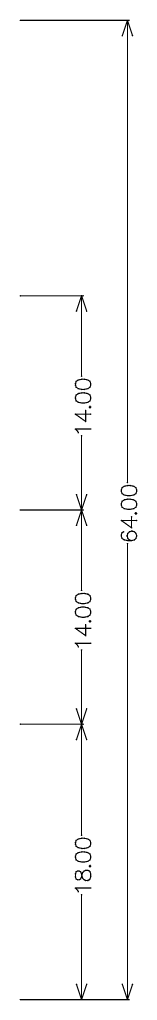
# Model space of a CAD drawing. Extents: x 0 to 200, y 0 to 200.
# Drawn here: x 149 to 156.7, y 46 to 110.1 of the extents above; entities that cross this region are included whole.
import ezdxf

# ---------------------------------------------------------------- set-up
doc = ezdxf.new("R2010")
doc.units = 0
doc.layers.get('0').update_dxf_attribs({"linetype": 'CONTINUOUS'})
doc.layers.add('gm2', color=1, linetype='CONTINUOUS')

# ---------------------------------------------------------------- blocks, each defined once
blk = doc.blocks.new('D10')
at = {"const_width": 0.05}
blk.add_lwpolyline([(-0.025, 0, 1), (0.025, 0, 1)], format="xyb", close=True, dxfattribs=at)

msp = doc.modelspace()

# ---------------------------------------------------------------- linework, layer by layer
at = {"layer": 'gm2', "color": 1, "const_width": 0.0762}
for points in [[(156.100322, 110.00022), (149.000298, 110.00022)], [(156.000312, 110.00022), (155.666981, 109.000218)], [(156.000312, 79.79977), (156.000312, 110.00022)], [(156.000312, 110.00022), (156.333643, 109.000218)], [(149.000298, 92.000184), (153.100316, 92.000184)], [(152.666975, 91.000182), (153.000306, 92.000184)], [(153.000306, 92.000184), (153.333637, 91.000182)], [(153.000306, 92.000184), (153.000306, 86.747413)], [(152.790846, 86.499803), (152.648025, 86.404593)], [(153.028896, 86.547413), (152.790846, 86.499803)], [(153.171726, 86.547413), (153.028896, 86.547413)], [(153.409757, 86.499803), (153.171726, 86.547413)], [(153.552587, 86.404593), (153.409757, 86.499803)], [(152.648025, 86.404593), (152.600415, 86.261763)], [(152.600415, 86.261763), (152.600415, 86.166542)], [(152.600415, 86.166542), (152.648025, 86.023722)], [(152.648025, 86.023722), (152.790846, 85.928502)], [(152.790846, 85.928502), (153.028896, 85.880892)], [(153.028896, 85.880892), (153.171726, 85.880892)], [(153.171726, 85.880892), (153.409757, 85.928502)], [(153.409757, 85.928502), (153.552587, 86.023722)], [(153.600187, 86.261763), (153.552587, 86.404593)], [(153.552587, 86.023722), (153.600187, 86.166542)], [(153.600187, 86.166542), (153.600187, 86.261763)], [(152.648025, 85.514301), (152.600415, 85.371471)], [(152.600415, 85.371471), (152.600415, 85.276261)], [(152.600415, 85.276261), (152.648025, 85.13343)], [(152.790846, 85.609521), (152.648025, 85.514301)], [(153.028896, 85.657131), (152.790846, 85.609521)], [(153.171726, 85.657131), (153.028896, 85.657131)], [(153.409757, 85.609521), (153.171726, 85.657131)], [(153.552587, 85.514301), (153.409757, 85.609521)], [(153.600187, 85.371471), (153.552587, 85.514301)], [(153.552587, 85.13343), (153.600187, 85.276261)], [(153.600187, 85.276261), (153.600187, 85.371471)], [(152.648025, 85.13343), (152.790846, 85.03821)], [(152.790846, 85.03821), (153.028896, 84.9906)], [(153.028896, 84.9906), (153.171726, 84.9906)], [(153.171726, 84.9906), (153.409757, 85.03821)], [(153.409757, 85.03821), (153.552587, 85.13343)], [(153.552587, 84.7716), (153.504987, 84.723999)], [(153.504987, 84.723999), (153.552587, 84.676389)], [(153.600187, 84.723999), (153.552587, 84.7716)], [(153.552587, 84.676389), (153.600187, 84.723999)], [(153.266937, 83.786098), (152.600415, 84.262189)], [(152.600415, 84.262189), (153.600187, 84.262189)], [(153.266937, 84.500229), (153.266937, 83.786098)], [(153.600187, 83.290967), (152.600415, 83.290967)], [(152.600415, 83.290967), (152.743245, 83.148136)], [(152.743245, 83.148136), (152.790846, 83.052916)], [(153.000306, 82.852926), (153.000306, 78.000156)], [(155.648031, 79.456949), (155.600421, 79.314119)], [(155.790852, 79.552159), (155.648031, 79.456949)], [(156.028902, 79.599769), (155.790852, 79.552159)], [(156.171732, 79.599769), (156.028902, 79.599769)], [(156.409763, 79.552159), (156.171732, 79.599769)], [(156.552593, 79.456949), (156.409763, 79.552159)], [(156.600193, 79.314119), (156.552593, 79.456949)], [(152.666975, 79.000158), (153.000306, 78.000156)], [(153.000306, 78.000156), (153.333637, 79.000158)], [(155.600421, 79.314119), (155.600421, 79.218898)], [(155.600421, 79.218898), (155.648031, 79.076078)], [(155.648031, 79.076078), (155.790852, 78.980858)], [(155.790852, 78.980858), (156.028902, 78.933248)], [(156.028902, 78.933248), (156.171732, 78.933248)], [(156.171732, 78.933248), (156.409763, 78.980858)], [(156.409763, 78.980858), (156.552593, 79.076078)], [(156.552593, 79.076078), (156.600193, 79.218898)], [(156.600193, 79.218898), (156.600193, 79.314119)], [(155.648031, 78.566657), (155.600421, 78.423837)], [(155.600421, 78.423837), (155.600421, 78.328617)], [(155.600421, 78.328617), (155.648031, 78.185786)], [(155.790852, 78.661877), (155.648031, 78.566657)], [(155.648031, 78.185786), (155.790852, 78.090576)], [(156.028902, 78.709487), (155.790852, 78.661877)], [(156.171732, 78.709487), (156.028902, 78.709487)], [(156.409763, 78.661877), (156.171732, 78.709487)], [(156.552593, 78.566657), (156.409763, 78.661877)], [(156.409763, 78.090576), (156.552593, 78.185786)], [(156.600193, 78.423837), (156.552593, 78.566657)], [(156.552593, 78.185786), (156.600193, 78.328617)], [(156.600193, 78.328617), (156.600193, 78.423837)], [(149.000298, 78.000156), (153.100316, 78.000156)], [(153.100316, 78.000156), (149.000298, 78.000156)], [(152.666975, 77.000154), (153.000306, 78.000156)], [(153.000306, 78.000156), (153.333637, 77.000154)], [(153.000306, 78.000156), (153.000306, 72.747385)], [(155.790852, 78.090576), (156.028902, 78.042966)], [(156.028902, 78.042966), (156.171732, 78.042966)], [(156.171732, 78.042966), (156.409763, 78.090576)], [(156.266943, 76.838454), (156.266943, 77.552595)], [(156.552593, 77.823956), (156.504993, 77.776356)], [(156.504993, 77.776356), (156.552593, 77.728745)], [(156.600193, 77.776356), (156.552593, 77.823956)], [(156.552593, 77.728745), (156.600193, 77.776356)], [(155.600421, 77.314545), (156.266943, 76.838454)], [(156.600193, 77.314545), (155.600421, 77.314545)], [(155.600421, 76.381413), (155.648031, 76.524233)], [(155.600421, 76.286193), (155.600421, 76.381413)], [(155.648031, 76.143362), (155.600421, 76.286193)], [(155.648031, 76.524233), (155.743251, 76.571843)], [(156.028902, 76.476633), (155.981302, 76.333803)], [(155.981302, 76.333803), (155.981302, 76.286193)], [(155.981302, 76.286193), (156.028902, 76.143362)], [(156.124102, 76.571843), (156.028902, 76.476633)], [(156.266943, 76.619453), (156.124102, 76.571843)], [(156.314553, 76.619453), (156.266943, 76.619453)], [(156.457393, 76.571843), (156.314553, 76.619453)], [(156.552593, 76.476633), (156.457393, 76.571843)], [(156.600193, 76.333803), (156.552593, 76.476633)], [(156.552593, 76.143362), (156.600193, 76.286193)], [(156.600193, 76.286193), (156.600193, 76.333803)], [(155.790852, 76.048152), (155.648031, 76.143362)], [(156.028902, 76.000542), (155.790852, 76.048152)], [(156.000312, 75.800542), (156.000312, 46.000092)], [(156.028902, 76.143362), (156.124102, 76.048152)], [(156.028902, 76.000542), (156.266943, 76.000542)], [(156.124102, 76.048152), (156.266943, 76.000542)], [(156.266943, 76.000542), (156.457393, 76.048152)], [(156.457393, 76.048152), (156.552593, 76.143362)], [(152.648025, 72.404565), (152.600415, 72.261735)], [(152.790846, 72.499775), (152.648025, 72.404565)], [(153.028896, 72.547385), (152.790846, 72.499775)], [(153.171726, 72.547385), (153.028896, 72.547385)], [(153.409757, 72.499775), (153.171726, 72.547385)], [(153.552587, 72.404565), (153.409757, 72.499775)], [(153.600187, 72.261735), (153.552587, 72.404565)], [(152.600415, 72.261735), (152.600415, 72.166514)], [(152.600415, 72.166514), (152.648025, 72.023694)], [(152.648025, 72.023694), (152.790846, 71.928474)], [(152.790846, 71.928474), (153.028896, 71.880864)], [(153.028896, 71.880864), (153.171726, 71.880864)], [(153.171726, 71.880864), (153.409757, 71.928474)], [(153.409757, 71.928474), (153.552587, 72.023694)], [(153.552587, 72.023694), (153.600187, 72.166514)], [(153.600187, 72.166514), (153.600187, 72.261735)], [(152.648025, 71.514273), (152.600415, 71.371453)], [(152.600415, 71.371453), (152.600415, 71.276233)], [(152.600415, 71.276233), (152.648025, 71.133402)], [(152.790846, 71.609493), (152.648025, 71.514273)], [(152.648025, 71.133402), (152.790846, 71.038182)], [(153.028896, 71.657103), (152.790846, 71.609493)], [(153.171726, 71.657103), (153.028896, 71.657103)], [(153.409757, 71.609493), (153.171726, 71.657103)], [(153.552587, 71.514273), (153.409757, 71.609493)], [(153.409757, 71.038182), (153.552587, 71.133402)], [(153.600187, 71.371453), (153.552587, 71.514273)], [(153.552587, 71.133402), (153.600187, 71.276233)], [(153.600187, 71.276233), (153.600187, 71.371453)], [(152.790846, 71.038182), (153.028896, 70.990572)], [(153.028896, 70.990572), (153.171726, 70.990572)], [(153.171726, 70.990572), (153.409757, 71.038182)], [(153.266937, 69.78607), (153.266937, 70.500201)], [(153.552587, 70.771572), (153.504987, 70.723971)], [(153.504987, 70.723971), (153.552587, 70.676361)], [(153.600187, 70.723971), (153.552587, 70.771572)], [(153.552587, 70.676361), (153.600187, 70.723971)], [(153.600187, 70.262161), (152.600415, 70.262161)], [(152.600415, 70.262161), (153.266937, 69.78607)], [(152.743245, 69.148108), (152.600415, 69.290939)], [(152.600415, 69.290939), (153.600187, 69.290939)], [(152.790846, 69.052888), (152.743245, 69.148108)], [(153.000306, 64.000128), (153.000306, 68.852898)], [(152.666975, 65.00013), (153.000306, 64.000128)], [(153.000306, 64.000128), (153.333637, 65.00013)], [(153.100316, 64.000128), (149.000298, 64.000128)], [(149.000298, 64.000128), (153.100316, 64.000128)], [(152.666975, 63.000126), (153.000306, 64.000128)], [(153.000306, 56.747353), (153.000306, 64.000128)], [(153.000306, 64.000128), (153.333637, 63.000126)], [(152.648025, 56.404533), (152.600415, 56.261703)], [(152.790846, 56.499753), (152.648025, 56.404533)], [(153.028896, 56.547363), (152.790846, 56.499753)], [(153.171726, 56.547363), (153.028896, 56.547363)], [(153.409757, 56.499753), (153.171726, 56.547363)], [(153.552587, 56.404533), (153.409757, 56.499753)], [(153.600187, 56.261703), (153.552587, 56.404533)], [(152.600415, 56.261703), (152.600415, 56.166482)], [(152.600415, 56.166482), (152.648025, 56.023662)], [(152.648025, 56.023662), (152.790846, 55.928442)], [(152.790846, 55.928442), (153.028896, 55.880832)], [(153.028896, 55.880832), (153.171726, 55.880832)], [(153.171726, 55.880832), (153.409757, 55.928442)], [(153.409757, 55.928442), (153.552587, 56.023662)], [(153.552587, 56.023662), (153.600187, 56.166482)], [(153.600187, 56.166482), (153.600187, 56.261703)], [(152.648025, 55.514241), (152.600415, 55.371421)], [(152.600415, 55.371421), (152.600415, 55.276201)], [(152.600415, 55.276201), (152.648025, 55.13337)], [(152.790846, 55.609461), (152.648025, 55.514241)], [(152.648025, 55.13337), (152.790846, 55.03816)], [(153.028896, 55.657071), (152.790846, 55.609461)], [(153.171726, 55.657071), (153.028896, 55.657071)], [(153.409757, 55.609461), (153.171726, 55.657071)], [(153.552587, 55.514241), (153.409757, 55.609461)], [(153.409757, 55.03816), (153.552587, 55.13337)], [(153.600187, 55.371421), (153.552587, 55.514241)], [(153.552587, 55.13337), (153.600187, 55.276201)], [(153.600187, 55.276201), (153.600187, 55.371421)], [(152.790846, 55.03816), (153.028896, 54.99055)], [(153.028896, 54.99055), (153.171726, 54.99055)], [(153.171726, 54.99055), (153.409757, 55.03816)], [(153.171726, 54.404959), (153.266937, 54.452569)], [(153.266937, 54.452569), (153.409757, 54.452569)], [(153.409757, 54.452569), (153.504987, 54.404959)], [(153.552587, 54.77154), (153.504987, 54.723939)], [(153.504987, 54.723939), (153.552587, 54.676329)], [(153.600187, 54.723939), (153.552587, 54.77154)], [(153.552587, 54.676329), (153.600187, 54.723939)], [(152.648025, 54.357349), (152.600415, 54.214518)], [(152.600415, 54.214518), (152.600415, 54.024088)], [(152.600415, 54.024088), (152.648025, 53.881258)], [(152.743245, 54.404959), (152.648025, 54.357349)], [(152.648025, 53.881258), (152.743245, 53.833648)], [(152.838456, 54.404959), (152.743245, 54.404959)], [(152.743245, 53.833648), (152.838456, 53.833648)], [(152.933666, 54.357349), (152.838456, 54.404959)], [(152.838456, 53.833648), (152.933666, 53.881258)], [(152.981296, 54.262129), (152.933666, 54.357349)], [(152.933666, 53.881258), (152.981296, 53.976478)], [(153.028896, 54.071698), (152.981296, 54.262129)], [(152.981296, 53.976478), (153.028896, 54.166908)], [(153.028896, 54.166908), (153.076506, 54.309739)], [(153.076506, 53.928868), (153.028896, 54.071698)], [(153.076506, 54.309739), (153.171726, 54.404959)], [(153.171726, 53.833648), (153.076506, 53.928868)], [(153.266937, 53.786038), (153.171726, 53.833648)], [(153.504987, 53.833648), (153.409757, 53.786038)], [(153.504987, 54.404959), (153.552587, 54.357349)], [(153.552587, 53.881258), (153.504987, 53.833648)], [(153.552587, 54.357349), (153.600187, 54.214518)], [(153.600187, 54.024088), (153.552587, 53.881258)], [(153.600187, 54.214518), (153.600187, 54.024088)], [(152.743245, 53.148076), (152.600415, 53.290907)], [(152.600415, 53.290907), (153.600187, 53.290907)], [(153.409757, 53.786038), (153.266937, 53.786038)], [(152.790846, 53.052866), (152.743245, 53.148076)], [(153.000306, 46.000092), (153.000306, 52.852866)], [(152.666975, 47.000094), (153.000306, 46.000092)], [(153.000306, 46.000092), (153.333637, 47.000094)], [(156.000312, 46.000092), (155.666981, 47.000094)], [(156.000312, 46.000092), (156.333643, 47.000094)], [(156.100322, 46.000092), (149.000298, 46.000092)], [(149.000298, 46.000092), (153.100316, 46.000092)]]:
    msp.add_lwpolyline(points, dxfattribs=at)

# ---------------------------------------------------------------- block references
at = {"layer": 'gm2'}
for p in [(149.000298, 110.00022), (156.000312, 110.00022), (156.000312, 110.00022), (156.100322, 110.00022), (155.666981, 109.000218), (156.333643, 109.000218), (149.000298, 92.000184), (153.000306, 92.000184), (153.000306, 92.000184), (153.100316, 92.000184), (152.666975, 91.000182), (153.333637, 91.000182), (152.790846, 86.499803), (153.000306, 86.747413), (153.028896, 86.547413), (153.028896, 86.547413), (153.171726, 86.547413), (153.409757, 86.499803), (152.600415, 86.261763), (152.600415, 86.166542), (152.648025, 86.404593), (152.648025, 86.023722), (152.790846, 85.928502), (153.028896, 85.880892), (153.171726, 85.880892), (153.409757, 85.928502), (153.552587, 86.404593), (153.552587, 86.023722), (153.600187, 86.261763), (153.600187, 86.166542), (152.600415, 85.371471), (152.600415, 85.276261), (152.648025, 85.514301), (152.790846, 85.609521), (153.028896, 85.657131), (153.028896, 85.657131), (153.171726, 85.657131), (153.409757, 85.609521), (153.552587, 85.514301), (153.600187, 85.371471), (153.600187, 85.276261), (152.648025, 85.13343), (152.790846, 85.03821), (153.028896, 84.9906), (153.171726, 84.9906), (153.409757, 85.03821), (153.504987, 84.723999), (153.552587, 85.13343), (153.552587, 84.7716), (153.552587, 84.676389), (153.552587, 84.676389), (153.600187, 84.723999), (152.600415, 84.262189), (153.266937, 84.500229), (153.600187, 84.262189), (152.600415, 83.290967), (153.266937, 83.786098), (153.600187, 83.290967), (152.743245, 83.148136), (152.790846, 83.052916), (153.000306, 82.852926), (155.648031, 79.456949), (155.790852, 79.552159), (156.000312, 79.79977), (156.028902, 79.599769), (156.171732, 79.599769), (156.409763, 79.552159), (156.552593, 79.456949), (152.666975, 79.000158), (153.333637, 79.000158), (155.600421, 79.314119), (155.600421, 79.218898), (155.648031, 79.076078), (155.648031, 79.076078), (155.790852, 78.980858), (156.028902, 78.933248), (156.171732, 78.933248), (156.409763, 78.980858), (156.552593, 79.076078), (156.600193, 79.314119), (156.600193, 79.218898), (155.600421, 78.423837), (155.600421, 78.328617), (155.648031, 78.566657), (155.648031, 78.185786), (155.648031, 78.185786), (155.790852, 78.661877), (156.028902, 78.709487), (156.171732, 78.709487), (156.409763, 78.661877), (156.552593, 78.566657), (156.552593, 78.185786), (156.600193, 78.423837), (156.600193, 78.328617), (149.000298, 78.000156), (149.000298, 78.000156), (153.000306, 78.000156), (153.000306, 78.000156), (153.000306, 78.000156), (153.000306, 78.000156), (153.100316, 78.000156), (153.100316, 78.000156), (155.790852, 78.090576), (156.028902, 78.042966), (156.171732, 78.042966), (156.266943, 77.552595), (156.409763, 78.090576), (156.504993, 77.776356), (156.552593, 77.823956), (156.552593, 77.728745), (156.552593, 77.728745), (156.600193, 77.776356), (152.666975, 77.000154), (153.333637, 77.000154), (155.600421, 77.314545), (155.600421, 77.314545), (156.600193, 77.314545), (155.600421, 76.381413), (155.600421, 76.286193), (155.648031, 76.524233), (155.743251, 76.571843), (155.981302, 76.333803), (155.981302, 76.286193), (156.028902, 76.476633), (156.124102, 76.571843), (156.266943, 76.838454), (156.266943, 76.619453), (156.314553, 76.619453), (156.457393, 76.571843), (156.552593, 76.476633), (156.600193, 76.333803), (156.600193, 76.286193), (155.648031, 76.143362), (155.790852, 76.048152), (156.000312, 75.800542), (156.028902, 76.143362), (156.028902, 76.000542), (156.028902, 76.000542), (156.124102, 76.048152), (156.266943, 76.000542), (156.266943, 76.000542), (156.457393, 76.048152), (156.552593, 76.143362), (152.648025, 72.404565), (152.790846, 72.499775), (153.000306, 72.747385), (153.028896, 72.547385), (153.028896, 72.547385), (153.171726, 72.547385), (153.409757, 72.499775), (153.552587, 72.404565), (152.600415, 72.261735), (152.600415, 72.166514), (152.648025, 72.023694), (152.790846, 71.928474), (153.028896, 71.880864), (153.171726, 71.880864), (153.409757, 71.928474), (153.552587, 72.023694), (153.600187, 72.261735), (153.600187, 72.166514), (152.600415, 71.371453), (152.600415, 71.276233), (152.648025, 71.514273), (152.648025, 71.133402), (152.790846, 71.609493), (153.028896, 71.657103), (153.171726, 71.657103), (153.409757, 71.609493), (153.552587, 71.514273), (153.552587, 71.133402), (153.552587, 71.133402), (153.600187, 71.371453), (153.600187, 71.276233), (152.790846, 71.038182), (153.028896, 70.990572), (153.171726, 70.990572), (153.266937, 70.500201), (153.409757, 71.038182), (153.504987, 70.723971), (153.552587, 70.771572), (153.552587, 70.676361), (153.552587, 70.676361), (153.600187, 70.723971), (152.600415, 70.262161), (153.600187, 70.262161), (152.600415, 69.290939), (153.266937, 69.78607), (153.266937, 69.78607), (153.600187, 69.290939), (152.743245, 69.148108), (152.790846, 69.052888), (153.000306, 68.852898), (152.666975, 65.00013), (153.333637, 65.00013), (149.000298, 64.000128), (149.000298, 64.000128), (153.000306, 64.000128), (153.000306, 64.000128), (153.000306, 64.000128), (153.000306, 64.000128), (153.100316, 64.000128), (153.100316, 64.000128), (152.666975, 63.000126), (153.333637, 63.000126), (152.648025, 56.404533), (152.790846, 56.499753), (153.000306, 56.747353), (153.028896, 56.547363), (153.171726, 56.547363), (153.409757, 56.499753), (153.552587, 56.404533), (152.600415, 56.261703), (152.600415, 56.166482), (152.648025, 56.023662), (152.790846, 55.928442), (153.028896, 55.880832), (153.171726, 55.880832), (153.409757, 55.928442), (153.409757, 55.928442), (153.552587, 56.023662), (153.600187, 56.261703), (153.600187, 56.166482), (152.600415, 55.371421), (152.600415, 55.276201), (152.648025, 55.514241), (152.648025, 55.13337), (152.790846, 55.609461), (153.028896, 55.657071), (153.171726, 55.657071), (153.409757, 55.609461), (153.552587, 55.514241), (153.552587, 55.13337), (153.552587, 55.13337), (153.600187, 55.371421), (153.600187, 55.276201), (152.790846, 55.03816), (153.028896, 54.99055), (153.171726, 54.99055), (153.266937, 54.452569), (153.409757, 55.03816), (153.409757, 54.452569), (153.504987, 54.723939), (153.552587, 54.77154), (153.552587, 54.676329), (153.552587, 54.676329), (153.600187, 54.723939), (152.600415, 54.214518), (152.600415, 54.024088), (152.648025, 54.357349), (152.648025, 53.881258), (152.743245, 54.404959), (152.743245, 53.833648), (152.838456, 54.404959), (152.838456, 53.833648), (152.933666, 54.357349), (152.933666, 53.881258), (152.981296, 54.262129), (152.981296, 53.976478), (153.028896, 54.166908), (153.028896, 54.071698), (153.076506, 54.309739), (153.076506, 53.928868), (153.171726, 54.404959), (153.171726, 53.833648), (153.504987, 54.404959), (153.504987, 53.833648), (153.552587, 54.357349), (153.552587, 53.881258), (153.552587, 53.881258), (153.600187, 54.214518), (153.600187, 54.024088), (152.600415, 53.290907), (153.266937, 53.786038), (153.409757, 53.786038), (153.600187, 53.290907), (152.743245, 53.148076), (152.790846, 53.052866), (153.000306, 52.852866), (152.666975, 47.000094), (153.333637, 47.000094), (155.666981, 47.000094), (156.333643, 47.000094), (149.000298, 46.000092), (153.000306, 46.000092), (153.000306, 46.000092), (153.100316, 46.000092), (156.000312, 46.000092), (156.000312, 46.000092), (156.100322, 46.000092)]:
    msp.add_blockref('D10', p, dxfattribs=at)

doc.saveas('drawing.dxf')
